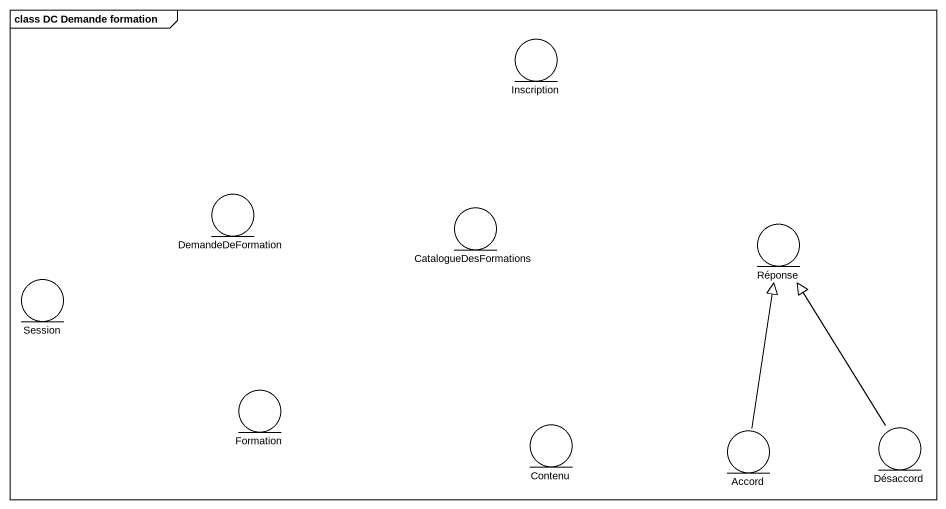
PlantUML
@startuml
mainframe class DC Demande formation
entity Inscription
entity DemandeDeFormation
entity CatalogueDesFormations
entity Réponse
entity Session
entity Formation
entity Contenu
entity Accord
entity Désaccord
Accord -up-|> Réponse
Désaccord -up-|> Réponse
@enduml
